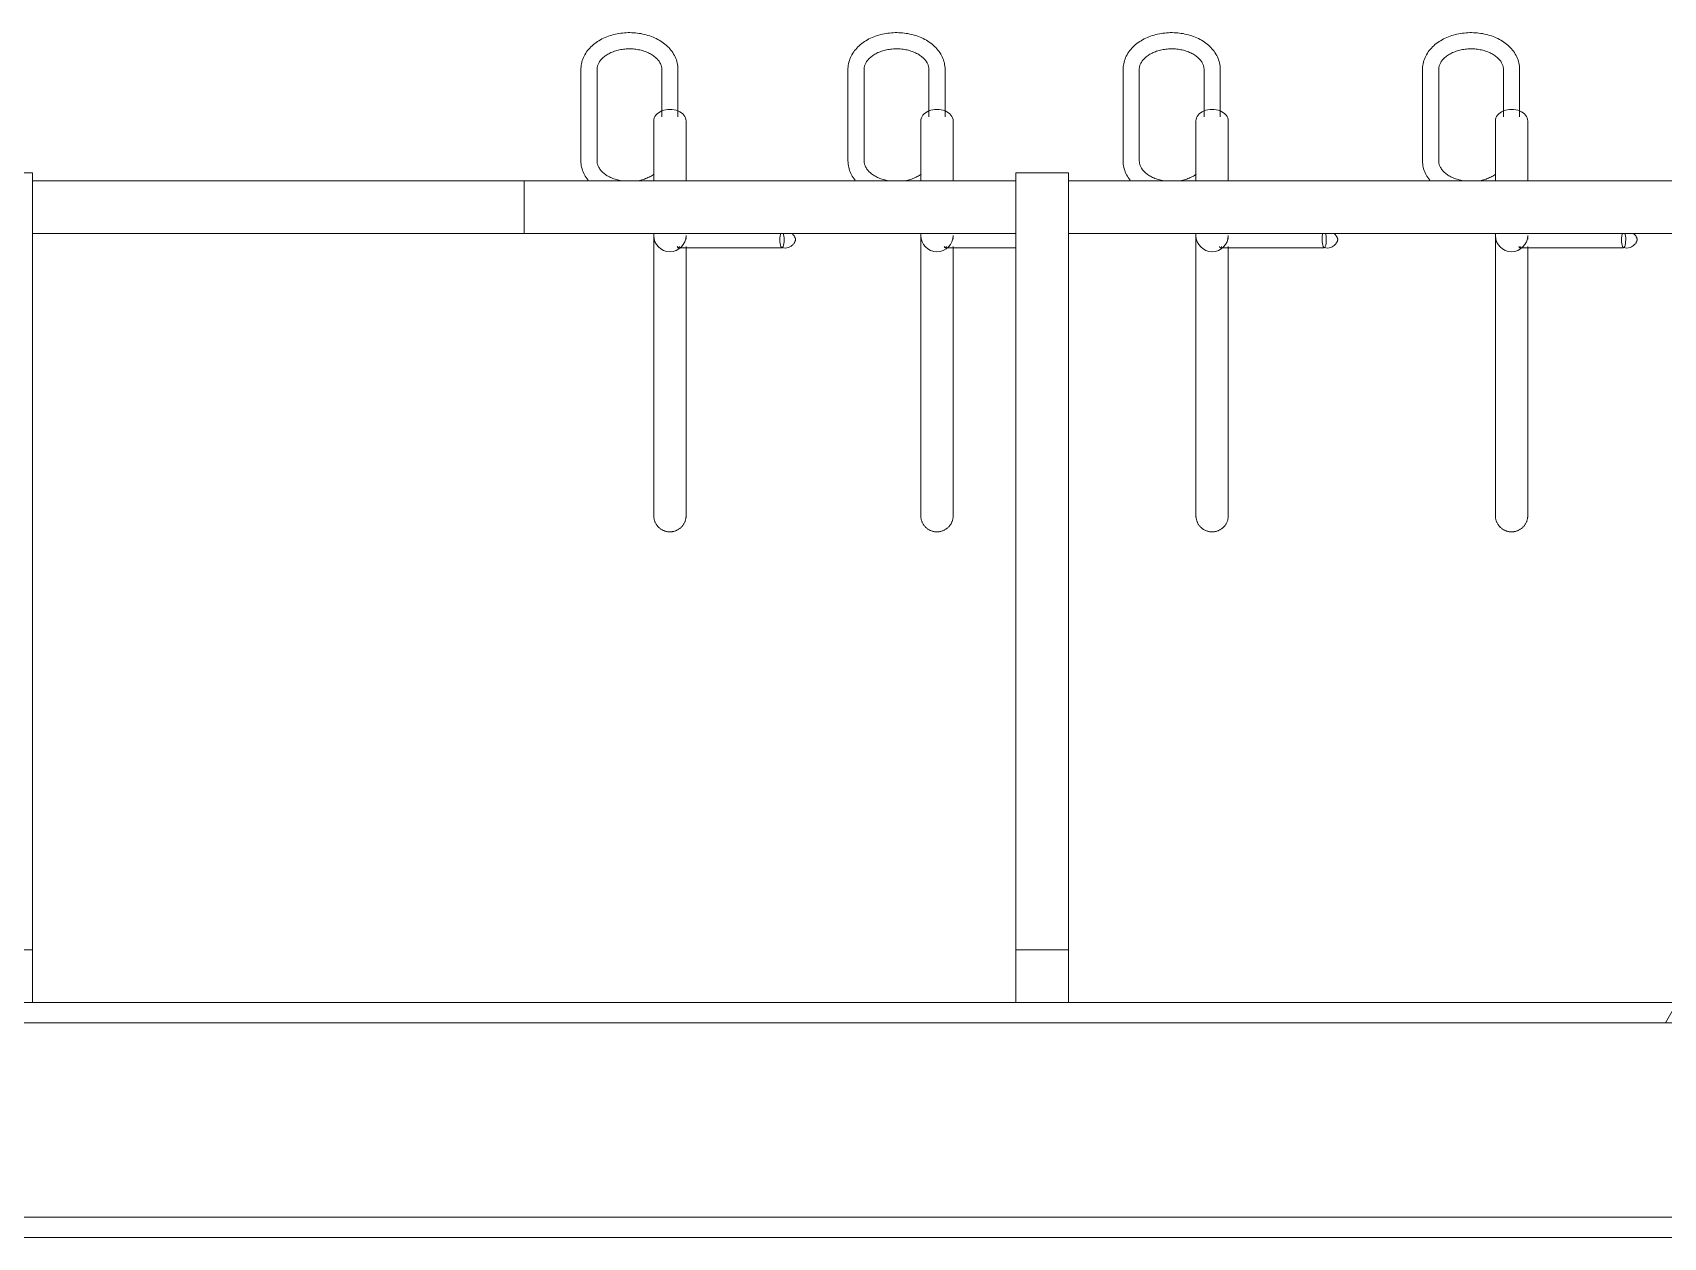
# Model space of a CAD drawing. Header units: inches. Extents: x 3268 to 7018, y 976 to 6708.
# Drawn here: x 4833.8 to 4884.2, y 3631.1 to 3668.4 of the extents above; entities that cross this region are included whole.
import ezdxf

# ---------------------------------------------------------------- set-up
doc = ezdxf.new("R2010")
doc.units = ezdxf.units.IN
doc.header["$MEASUREMENT"] = 0
for name, color, linetype, lineweight in [('A-GENM', 13, 'Continuous', 9), ('A-WALL', 113, 'Continuous', 9), ('A-WALL-PATT', 111, 'Continuous', 15), ('I-WALL', 2, 'Continuous', 9)]:
    doc.layers.add(name, color=color, linetype=linetype, lineweight=lineweight)
pattern_1 = [(0, (0, 0), (122.88, 30.72), [5.069, -87.091, 5.069, -87.091, -491.52]), (0, (0, 0), (122.88, 30.72), [-184.32, 5.069, -179.251, 5.069, -87.091, -215.04]), (0, (0, 0), (122.88, 30.72), [-460.8, 5.069, -56.371, 5.069, -148.531]), (120, (46.08, 15.36), (-88.0443, 91.0572), [5.069, -87.091, 5.069, -87.091, -491.52]), (120, (46.08, 15.36), (-88.0443, 91.0572), [-184.32, 5.069, -179.251, 5.069, -87.091, -215.04]), (120, (46.08, 15.36), (-88.0443, 91.0572), [-460.8, 5.069, -56.371, 5.069, -148.531]), (240, (61.44, 76.8), (-34.8357, -121.7772), [5.069, -87.091, 5.069, -87.091, -491.52]), (240, (61.44, 76.8), (-34.8357, -121.7772), [-184.32, 5.069, -179.251, 5.069, -87.091, -215.04]), (240, (61.44, 76.8), (-34.8357, -121.7772), [-460.8, 5.069, -56.371, 5.069, -148.531])]

# ---------------------------------------------------------------- blocks, each defined once
blk = doc.blocks.new('Bike File Wall - as Specified-V152-Overall Retail Plan Opt 2')
at = {"layer": 'A-GENM'}
for p, q in [((4833.813, 3664.024), (4832.188, 3664.024)), ((4833.813, 3664.024), (4833.813, 3640.024)), ((4833.813, 3663.774), (4849, 3663.774)), ((4849, 3663.774), (4849, 3662.149)), ((4833.813, 3662.149), (4849, 3662.149)), ((4833.813, 3640.024), (4832.188, 3640.024)), ((4833.813, 3640.024), (4833.813, 3638.399)), ((4832.188, 3638.399), (4833.813, 3638.399))]:
    blk.add_line(p, q, dxfattribs=at)
blk = doc.blocks.new('Bike File Wall - as Specified-6498784-Overall Retail Plan Opt 2')
at = {"layer": 'A-GENM'}
for p, q in [((4658.75, 3667.218), (4658.75, 3664.389)), ((4659.25, 3664.389), (4659.25, 3667.218)), ((4661.25, 3667.218), (4661.25, 3665.756)), ((4661.75, 3665.756), (4661.75, 3667.218)), ((4667, 3667.218), (4667, 3664.389)), ((4667.5, 3664.389), (4667.5, 3667.218)), ((4669.5, 3667.218), (4669.5, 3665.756)), ((4670, 3665.756), (4670, 3667.218)), ((4675.5, 3667.218), (4675.5, 3664.389)), ((4676, 3664.389), (4676, 3667.218)), ((4678, 3667.218), (4678, 3665.756)), ((4678.5, 3665.756), (4678.5, 3667.218)), ((4684.75, 3667.218), (4684.75, 3664.389)), ((4685.25, 3664.389), (4685.25, 3667.218)), ((4687.25, 3667.218), (4687.25, 3665.756)), ((4687.75, 3665.756), (4687.75, 3667.218)), ((4661, 3665.627), (4661, 3663.774)), ((4662, 3663.774), (4662, 3665.627)), ((4669.25, 3665.627), (4669.25, 3663.774)), ((4670.25, 3663.774), (4670.25, 3665.627)), ((4677.75, 3665.627), (4677.75, 3663.774)), ((4678.75, 3663.774), (4678.75, 3665.627)), ((4687, 3665.627), (4687, 3663.774)), ((4688, 3663.774), (4688, 3665.627)), ((4672.188, 3640.024), (4672.188, 3664.024)), ((4673.813, 3664.024), (4672.188, 3664.024)), ((4673.813, 3664.024), (4673.813, 3640.024)), ((4657, 3662.149), (4657, 3663.774)), ((4657, 3663.774), (4672.188, 3663.774)), ((4673.813, 3663.774), (4704.188, 3663.774)), ((4657, 3662.149), (4672.188, 3662.149)), ((4661, 3662.149), (4661, 3654.313)), ((4661.002, 3662.126), (4661.004, 3662.146)), ((4669.25, 3662.149), (4669.25, 3654.313)), ((4669.252, 3662.126), (4669.254, 3662.146)), ((4673.813, 3662.149), (4704.188, 3662.149)), ((4677.75, 3662.149), (4677.75, 3654.313)), ((4677.752, 3662.126), (4677.754, 3662.146)), ((4687, 3662.149), (4687, 3654.313)), ((4687.002, 3662.126), (4687.004, 3662.146)), ((4661.759, 3661.711), (4664.963, 3661.711)), ((4662, 3654.313), (4662, 3661.745)), ((4670.009, 3661.711), (4672.188, 3661.711)), ((4670.25, 3654.313), (4670.25, 3661.745)), ((4678.509, 3661.711), (4681.713, 3661.711)), ((4678.75, 3654.313), (4678.75, 3661.745)), ((4687.759, 3661.711), (4690.963, 3661.711)), ((4688, 3654.313), (4688, 3661.745)), ((4661, 3661.207), (4661, 3654.313)), ((4662, 3654.313), (4662, 3661.207)), ((4669.25, 3661.207), (4669.25, 3654.313)), ((4670.25, 3654.313), (4670.25, 3661.207)), ((4677.75, 3661.207), (4677.75, 3654.313)), ((4678.75, 3654.313), (4678.75, 3661.207)), ((4687, 3661.207), (4687, 3654.313)), ((4688, 3654.313), (4688, 3661.207)), ((4672.188, 3638.399), (4672.188, 3640.024)), ((4673.813, 3640.024), (4672.188, 3640.024)), ((4673.813, 3640.024), (4673.813, 3638.399)), ((4672.188, 3638.399), (4673.813, 3638.399))]:
    blk.add_line(p, q, dxfattribs=at)
at = {"layer": 'A-GENM', "flags": 128}
for points in [[(4661.75, 3667.218), (4661.749, 3667.267), (4661.745, 3667.317), (4661.738, 3667.366), (4661.728, 3667.414), (4661.716, 3667.462), (4661.701, 3667.51), (4661.683, 3667.556), (4661.663, 3667.602), (4661.641, 3667.647), (4661.616, 3667.69), (4661.589, 3667.733), (4661.56, 3667.774), (4661.529, 3667.814), (4661.496, 3667.853), (4661.462, 3667.891), (4661.425, 3667.927), (4661.387, 3667.962), (4661.347, 3667.995), (4661.306, 3668.027), (4661.263, 3668.058), (4661.219, 3668.087), (4661.173, 3668.115), (4661.126, 3668.141), (4661.078, 3668.166), (4661.029, 3668.189), (4660.979, 3668.211), (4660.928, 3668.231), (4660.876, 3668.25), (4660.823, 3668.267), (4660.77, 3668.283), (4660.715, 3668.297), (4660.66, 3668.309), (4660.605, 3668.32), (4660.549, 3668.329), (4660.493, 3668.337), (4660.437, 3668.343), (4660.38, 3668.348), (4660.323, 3668.35), (4660.266, 3668.352), (4660.209, 3668.351), (4660.152, 3668.349), (4660.095, 3668.346), (4660.038, 3668.34), (4659.982, 3668.334), (4659.926, 3668.325), (4659.87, 3668.315), (4659.815, 3668.304), (4659.76, 3668.29), (4659.706, 3668.276), (4659.653, 3668.259), (4659.601, 3668.242), (4659.549, 3668.222), (4659.499, 3668.201), (4659.449, 3668.179), (4659.4, 3668.155), (4659.353, 3668.129), (4659.307, 3668.102), (4659.262, 3668.074), (4659.218, 3668.044), (4659.176, 3668.013), (4659.135, 3667.98), (4659.096, 3667.946), (4659.059, 3667.91), (4659.023, 3667.874), (4658.989, 3667.835), (4658.957, 3667.796), (4658.927, 3667.755), (4658.899, 3667.713), (4658.873, 3667.67), (4658.849, 3667.626), (4658.828, 3667.581), (4658.809, 3667.535), (4658.793, 3667.488), (4658.779, 3667.44), (4658.768, 3667.392), (4658.759, 3667.343), (4658.754, 3667.294), (4658.751, 3667.245), (4658.75, 3667.218)], [(4670, 3667.218), (4669.999, 3667.267), (4669.995, 3667.317), (4669.988, 3667.366), (4669.978, 3667.414), (4669.966, 3667.462), (4669.951, 3667.51), (4669.933, 3667.556), (4669.913, 3667.602), (4669.891, 3667.647), (4669.866, 3667.69), (4669.839, 3667.733), (4669.81, 3667.774), (4669.779, 3667.814), (4669.746, 3667.853), (4669.712, 3667.891), (4669.675, 3667.927), (4669.637, 3667.962), (4669.597, 3667.995), (4669.556, 3668.027), (4669.513, 3668.058), (4669.469, 3668.087), (4669.423, 3668.115), (4669.376, 3668.141), (4669.328, 3668.166), (4669.279, 3668.189), (4669.229, 3668.211), (4669.178, 3668.231), (4669.126, 3668.25), (4669.073, 3668.267), (4669.02, 3668.283), (4668.965, 3668.297), (4668.91, 3668.309), (4668.855, 3668.32), (4668.799, 3668.329), (4668.743, 3668.337), (4668.687, 3668.343), (4668.63, 3668.348), (4668.573, 3668.35), (4668.516, 3668.352), (4668.459, 3668.351), (4668.402, 3668.349), (4668.345, 3668.346), (4668.288, 3668.34), (4668.232, 3668.334), (4668.176, 3668.325), (4668.12, 3668.315), (4668.065, 3668.304), (4668.01, 3668.29), (4667.956, 3668.276), (4667.903, 3668.259), (4667.851, 3668.242), (4667.799, 3668.222), (4667.749, 3668.201), (4667.699, 3668.179), (4667.65, 3668.155), (4667.603, 3668.129), (4667.557, 3668.102), (4667.512, 3668.074), (4667.468, 3668.044), (4667.426, 3668.013), (4667.385, 3667.98), (4667.346, 3667.946), (4667.309, 3667.91), (4667.273, 3667.874), (4667.239, 3667.835), (4667.207, 3667.796), (4667.177, 3667.755), (4667.149, 3667.713), (4667.123, 3667.67), (4667.099, 3667.626), (4667.078, 3667.581), (4667.059, 3667.535), (4667.043, 3667.488), (4667.029, 3667.44), (4667.018, 3667.392), (4667.009, 3667.343), (4667.004, 3667.294), (4667.001, 3667.245), (4667, 3667.218)], [(4678.5, 3667.218), (4678.499, 3667.267), (4678.495, 3667.317), (4678.488, 3667.366), (4678.478, 3667.414), (4678.466, 3667.462), (4678.451, 3667.51), (4678.433, 3667.556), (4678.413, 3667.602), (4678.391, 3667.647), (4678.366, 3667.69), (4678.339, 3667.733), (4678.31, 3667.774), (4678.279, 3667.814), (4678.246, 3667.853), (4678.212, 3667.891), (4678.175, 3667.927), (4678.137, 3667.962), (4678.097, 3667.995), (4678.056, 3668.027), (4678.013, 3668.058), (4677.969, 3668.087), (4677.923, 3668.115), (4677.876, 3668.141), (4677.828, 3668.166), (4677.779, 3668.189), (4677.729, 3668.211), (4677.678, 3668.231), (4677.626, 3668.25), (4677.573, 3668.267), (4677.52, 3668.283), (4677.465, 3668.297), (4677.41, 3668.309), (4677.355, 3668.32), (4677.299, 3668.329), (4677.243, 3668.337), (4677.187, 3668.343), (4677.13, 3668.348), (4677.073, 3668.35), (4677.016, 3668.352), (4676.959, 3668.351), (4676.902, 3668.349), (4676.845, 3668.346), (4676.788, 3668.34), (4676.732, 3668.334), (4676.676, 3668.325), (4676.62, 3668.315), (4676.565, 3668.304), (4676.51, 3668.29), (4676.456, 3668.276), (4676.403, 3668.259), (4676.351, 3668.242), (4676.299, 3668.222), (4676.249, 3668.201), (4676.199, 3668.179), (4676.15, 3668.155), (4676.103, 3668.129), (4676.057, 3668.102), (4676.012, 3668.074), (4675.968, 3668.044), (4675.926, 3668.013), (4675.885, 3667.98), (4675.846, 3667.946), (4675.809, 3667.91), (4675.773, 3667.874), (4675.739, 3667.835), (4675.707, 3667.796), (4675.677, 3667.755), (4675.649, 3667.713), (4675.623, 3667.67), (4675.599, 3667.626), (4675.578, 3667.581), (4675.559, 3667.535), (4675.543, 3667.488), (4675.529, 3667.44), (4675.518, 3667.392), (4675.509, 3667.343), (4675.504, 3667.294), (4675.501, 3667.245), (4675.5, 3667.218)], [(4687.75, 3667.218), (4687.749, 3667.267), (4687.745, 3667.317), (4687.738, 3667.366), (4687.728, 3667.414), (4687.716, 3667.462), (4687.701, 3667.51), (4687.683, 3667.556), (4687.663, 3667.602), (4687.641, 3667.647), (4687.616, 3667.69), (4687.589, 3667.733), (4687.56, 3667.774), (4687.529, 3667.814), (4687.496, 3667.853), (4687.462, 3667.891), (4687.425, 3667.927), (4687.387, 3667.962), (4687.347, 3667.995), (4687.306, 3668.027), (4687.263, 3668.058), (4687.219, 3668.087), (4687.173, 3668.115), (4687.126, 3668.141), (4687.078, 3668.166), (4687.029, 3668.189), (4686.979, 3668.211), (4686.928, 3668.231), (4686.876, 3668.25), (4686.823, 3668.267), (4686.77, 3668.283), (4686.715, 3668.297), (4686.66, 3668.309), (4686.605, 3668.32), (4686.549, 3668.329), (4686.493, 3668.337), (4686.437, 3668.343), (4686.38, 3668.348), (4686.323, 3668.35), (4686.266, 3668.352), (4686.209, 3668.351), (4686.152, 3668.349), (4686.095, 3668.346), (4686.038, 3668.34), (4685.982, 3668.334), (4685.926, 3668.325), (4685.87, 3668.315), (4685.815, 3668.304), (4685.76, 3668.29), (4685.706, 3668.276), (4685.653, 3668.259), (4685.601, 3668.242), (4685.549, 3668.222), (4685.499, 3668.201), (4685.449, 3668.179), (4685.4, 3668.155), (4685.353, 3668.129), (4685.307, 3668.102), (4685.262, 3668.074), (4685.218, 3668.044), (4685.176, 3668.013), (4685.135, 3667.98), (4685.096, 3667.946), (4685.059, 3667.91), (4685.023, 3667.874), (4684.989, 3667.835), (4684.957, 3667.796), (4684.927, 3667.755), (4684.899, 3667.713), (4684.873, 3667.67), (4684.849, 3667.626), (4684.828, 3667.581), (4684.809, 3667.535), (4684.793, 3667.488), (4684.779, 3667.44), (4684.768, 3667.392), (4684.759, 3667.343), (4684.754, 3667.294), (4684.751, 3667.245), (4684.75, 3667.218)], [(4659.25, 3667.218), (4659.251, 3667.239), (4659.253, 3667.26), (4659.256, 3667.282), (4659.26, 3667.303), (4659.266, 3667.325), (4659.272, 3667.346), (4659.281, 3667.368), (4659.29, 3667.39), (4659.301, 3667.412), (4659.314, 3667.434), (4659.328, 3667.456), (4659.343, 3667.478), (4659.36, 3667.5), (4659.378, 3667.521), (4659.398, 3667.543), (4659.42, 3667.564), (4659.443, 3667.585), (4659.467, 3667.606), (4659.494, 3667.626), (4659.521, 3667.646), (4659.55, 3667.665), (4659.58, 3667.683), (4659.612, 3667.701), (4659.644, 3667.718), (4659.678, 3667.734), (4659.713, 3667.749), (4659.75, 3667.763), (4659.787, 3667.777), (4659.825, 3667.789), (4659.864, 3667.801), (4659.903, 3667.811), (4659.944, 3667.82), (4659.985, 3667.828), (4660.026, 3667.835), (4660.068, 3667.841), (4660.11, 3667.845), (4660.153, 3667.849), (4660.196, 3667.851), (4660.239, 3667.852), (4660.282, 3667.851), (4660.325, 3667.85), (4660.367, 3667.847), (4660.41, 3667.843), (4660.452, 3667.838), (4660.494, 3667.832), (4660.535, 3667.824), (4660.576, 3667.816), (4660.616, 3667.806), (4660.655, 3667.795), (4660.694, 3667.784), (4660.731, 3667.771), (4660.768, 3667.757), (4660.804, 3667.742), (4660.838, 3667.727), (4660.872, 3667.71), (4660.904, 3667.693), (4660.935, 3667.675), (4660.964, 3667.656), (4660.993, 3667.637), (4661.019, 3667.617), (4661.045, 3667.597), (4661.069, 3667.576), (4661.091, 3667.555), (4661.112, 3667.533), (4661.131, 3667.511), (4661.149, 3667.49), (4661.165, 3667.468), (4661.18, 3667.446), (4661.193, 3667.424), (4661.205, 3667.402), (4661.215, 3667.38), (4661.224, 3667.358), (4661.232, 3667.336), (4661.238, 3667.315), (4661.243, 3667.293), (4661.246, 3667.272), (4661.249, 3667.25), (4661.25, 3667.229), (4661.25, 3667.218)], [(4667.5, 3667.218), (4667.501, 3667.239), (4667.503, 3667.26), (4667.506, 3667.282), (4667.51, 3667.303), (4667.516, 3667.325), (4667.522, 3667.346), (4667.531, 3667.368), (4667.54, 3667.39), (4667.551, 3667.412), (4667.564, 3667.434), (4667.578, 3667.456), (4667.593, 3667.478), (4667.61, 3667.5), (4667.628, 3667.521), (4667.648, 3667.543), (4667.67, 3667.564), (4667.693, 3667.585), (4667.717, 3667.606), (4667.744, 3667.626), (4667.771, 3667.646), (4667.8, 3667.665), (4667.83, 3667.683), (4667.862, 3667.701), (4667.894, 3667.718), (4667.928, 3667.734), (4667.963, 3667.749), (4668, 3667.763), (4668.037, 3667.777), (4668.075, 3667.789), (4668.114, 3667.801), (4668.153, 3667.811), (4668.194, 3667.82), (4668.235, 3667.828), (4668.276, 3667.835), (4668.318, 3667.841), (4668.36, 3667.845), (4668.403, 3667.849), (4668.446, 3667.851), (4668.489, 3667.852), (4668.532, 3667.851), (4668.575, 3667.85), (4668.617, 3667.847), (4668.66, 3667.843), (4668.702, 3667.838), (4668.744, 3667.832), (4668.785, 3667.824), (4668.826, 3667.816), (4668.866, 3667.806), (4668.905, 3667.795), (4668.944, 3667.784), (4668.981, 3667.771), (4669.018, 3667.757), (4669.054, 3667.742), (4669.088, 3667.727), (4669.122, 3667.71), (4669.154, 3667.693), (4669.185, 3667.675), (4669.214, 3667.656), (4669.243, 3667.637), (4669.269, 3667.617), (4669.295, 3667.597), (4669.319, 3667.576), (4669.341, 3667.555), (4669.362, 3667.533), (4669.381, 3667.511), (4669.399, 3667.49), (4669.415, 3667.468), (4669.43, 3667.446), (4669.443, 3667.424), (4669.455, 3667.402), (4669.465, 3667.38), (4669.474, 3667.358), (4669.482, 3667.336), (4669.488, 3667.315), (4669.493, 3667.293), (4669.496, 3667.272), (4669.499, 3667.25), (4669.5, 3667.229), (4669.5, 3667.218)], [(4676, 3667.218), (4676.001, 3667.239), (4676.003, 3667.26), (4676.006, 3667.282), (4676.01, 3667.303), (4676.016, 3667.325), (4676.022, 3667.346), (4676.031, 3667.368), (4676.04, 3667.39), (4676.051, 3667.412), (4676.064, 3667.434), (4676.078, 3667.456), (4676.093, 3667.478), (4676.11, 3667.5), (4676.128, 3667.521), (4676.148, 3667.543), (4676.17, 3667.564), (4676.193, 3667.585), (4676.217, 3667.606), (4676.244, 3667.626), (4676.271, 3667.646), (4676.3, 3667.665), (4676.33, 3667.683), (4676.362, 3667.701), (4676.394, 3667.718), (4676.428, 3667.734), (4676.463, 3667.749), (4676.5, 3667.763), (4676.537, 3667.777), (4676.575, 3667.789), (4676.614, 3667.801), (4676.653, 3667.811), (4676.694, 3667.82), (4676.735, 3667.828), (4676.776, 3667.835), (4676.818, 3667.841), (4676.86, 3667.845), (4676.903, 3667.849), (4676.946, 3667.851), (4676.989, 3667.852), (4677.032, 3667.851), (4677.075, 3667.85), (4677.117, 3667.847), (4677.16, 3667.843), (4677.202, 3667.838), (4677.244, 3667.832), (4677.285, 3667.824), (4677.326, 3667.816), (4677.366, 3667.806), (4677.405, 3667.795), (4677.444, 3667.784), (4677.481, 3667.771), (4677.518, 3667.757), (4677.554, 3667.742), (4677.588, 3667.727), (4677.622, 3667.71), (4677.654, 3667.693), (4677.685, 3667.675), (4677.714, 3667.656), (4677.743, 3667.637), (4677.769, 3667.617), (4677.795, 3667.597), (4677.819, 3667.576), (4677.841, 3667.555), (4677.862, 3667.533), (4677.881, 3667.511), (4677.899, 3667.49), (4677.915, 3667.468), (4677.93, 3667.446), (4677.943, 3667.424), (4677.955, 3667.402), (4677.965, 3667.38), (4677.974, 3667.358), (4677.982, 3667.336), (4677.988, 3667.315), (4677.993, 3667.293), (4677.996, 3667.272), (4677.999, 3667.25), (4678, 3667.229), (4678, 3667.218)], [(4685.25, 3667.218), (4685.251, 3667.239), (4685.253, 3667.26), (4685.256, 3667.282), (4685.26, 3667.303), (4685.266, 3667.325), (4685.272, 3667.346), (4685.281, 3667.368), (4685.29, 3667.39), (4685.301, 3667.412), (4685.314, 3667.434), (4685.328, 3667.456), (4685.343, 3667.478), (4685.36, 3667.5), (4685.378, 3667.521), (4685.398, 3667.543), (4685.42, 3667.564), (4685.443, 3667.585), (4685.467, 3667.606), (4685.494, 3667.626), (4685.521, 3667.646), (4685.55, 3667.665), (4685.58, 3667.683), (4685.612, 3667.701), (4685.644, 3667.718), (4685.678, 3667.734), (4685.713, 3667.749), (4685.75, 3667.763), (4685.787, 3667.777), (4685.825, 3667.789), (4685.864, 3667.801), (4685.903, 3667.811), (4685.944, 3667.82), (4685.985, 3667.828), (4686.026, 3667.835), (4686.068, 3667.841), (4686.11, 3667.845), (4686.153, 3667.849), (4686.196, 3667.851), (4686.239, 3667.852), (4686.282, 3667.851), (4686.325, 3667.85), (4686.367, 3667.847), (4686.41, 3667.843), (4686.452, 3667.838), (4686.494, 3667.832), (4686.535, 3667.824), (4686.576, 3667.816), (4686.616, 3667.806), (4686.655, 3667.795), (4686.694, 3667.784), (4686.731, 3667.771), (4686.768, 3667.757), (4686.804, 3667.742), (4686.838, 3667.727), (4686.872, 3667.71), (4686.904, 3667.693), (4686.935, 3667.675), (4686.964, 3667.656), (4686.993, 3667.637), (4687.019, 3667.617), (4687.045, 3667.597), (4687.069, 3667.576), (4687.091, 3667.555), (4687.112, 3667.533), (4687.131, 3667.511), (4687.149, 3667.49), (4687.165, 3667.468), (4687.18, 3667.446), (4687.193, 3667.424), (4687.205, 3667.402), (4687.215, 3667.38), (4687.224, 3667.358), (4687.232, 3667.336), (4687.238, 3667.315), (4687.243, 3667.293), (4687.246, 3667.272), (4687.249, 3667.25), (4687.25, 3667.229), (4687.25, 3667.218)], [(4658.75, 3664.389), (4658.752, 3664.34), (4658.756, 3664.291), (4658.763, 3664.242), (4658.773, 3664.193), (4658.785, 3664.145), (4658.8, 3664.098), (4658.817, 3664.051), (4658.837, 3664.005), (4658.86, 3663.961), (4658.884, 3663.917), (4658.911, 3663.874), (4658.94, 3663.833), (4658.971, 3663.793)], [(4660.007, 3663.775), (4659.966, 3663.783), (4659.925, 3663.791), (4659.885, 3663.801), (4659.846, 3663.812), (4659.807, 3663.824), (4659.769, 3663.836), (4659.733, 3663.85), (4659.697, 3663.865), (4659.663, 3663.881), (4659.629, 3663.897), (4659.597, 3663.914), (4659.566, 3663.932), (4659.536, 3663.951), (4659.508, 3663.97), (4659.481, 3663.99), (4659.456, 3664.011), (4659.432, 3664.031), (4659.41, 3664.053), (4659.389, 3664.074), (4659.37, 3664.096), (4659.352, 3664.118), (4659.336, 3664.14), (4659.321, 3664.162), (4659.308, 3664.184), (4659.296, 3664.206), (4659.286, 3664.228), (4659.277, 3664.249), (4659.269, 3664.271), (4659.263, 3664.293), (4659.258, 3664.314), (4659.254, 3664.335), (4659.252, 3664.357), (4659.251, 3664.378), (4659.25, 3664.389)], [(4667, 3664.389), (4667.002, 3664.34), (4667.006, 3664.291), (4667.013, 3664.242), (4667.023, 3664.193), (4667.035, 3664.145), (4667.05, 3664.098), (4667.067, 3664.051), (4667.087, 3664.005), (4667.11, 3663.961), (4667.134, 3663.917), (4667.161, 3663.874), (4667.19, 3663.833), (4667.221, 3663.793)], [(4668.257, 3663.775), (4668.216, 3663.783), (4668.175, 3663.791), (4668.135, 3663.801), (4668.096, 3663.812), (4668.057, 3663.824), (4668.019, 3663.836), (4667.983, 3663.85), (4667.947, 3663.865), (4667.913, 3663.881), (4667.879, 3663.897), (4667.847, 3663.914), (4667.816, 3663.932), (4667.786, 3663.951), (4667.758, 3663.97), (4667.731, 3663.99), (4667.706, 3664.011), (4667.682, 3664.031), (4667.66, 3664.053), (4667.639, 3664.074), (4667.62, 3664.096), (4667.602, 3664.118), (4667.586, 3664.14), (4667.571, 3664.162), (4667.558, 3664.184), (4667.546, 3664.206), (4667.536, 3664.228), (4667.527, 3664.249), (4667.519, 3664.271), (4667.513, 3664.293), (4667.508, 3664.314), (4667.504, 3664.335), (4667.502, 3664.357), (4667.501, 3664.378), (4667.5, 3664.389)], [(4675.5, 3664.389), (4675.502, 3664.34), (4675.506, 3664.291), (4675.513, 3664.242), (4675.523, 3664.193), (4675.535, 3664.145), (4675.55, 3664.098), (4675.567, 3664.051), (4675.587, 3664.005), (4675.61, 3663.961), (4675.634, 3663.917), (4675.661, 3663.874), (4675.69, 3663.833), (4675.721, 3663.793)], [(4676.757, 3663.775), (4676.716, 3663.783), (4676.675, 3663.791), (4676.635, 3663.801), (4676.596, 3663.812), (4676.557, 3663.824), (4676.519, 3663.836), (4676.483, 3663.85), (4676.447, 3663.865), (4676.413, 3663.881), (4676.379, 3663.897), (4676.347, 3663.914), (4676.316, 3663.932), (4676.286, 3663.951), (4676.258, 3663.97), (4676.231, 3663.99), (4676.206, 3664.011), (4676.182, 3664.031), (4676.16, 3664.053), (4676.139, 3664.074), (4676.12, 3664.096), (4676.102, 3664.118), (4676.086, 3664.14), (4676.071, 3664.162), (4676.058, 3664.184), (4676.046, 3664.206), (4676.036, 3664.228), (4676.027, 3664.249), (4676.019, 3664.271), (4676.013, 3664.293), (4676.008, 3664.314), (4676.004, 3664.335), (4676.002, 3664.357), (4676.001, 3664.378), (4676, 3664.389)], [(4684.75, 3664.389), (4684.752, 3664.34), (4684.756, 3664.291), (4684.763, 3664.242), (4684.773, 3664.193), (4684.785, 3664.145), (4684.8, 3664.098), (4684.817, 3664.051), (4684.837, 3664.005), (4684.86, 3663.961), (4684.884, 3663.917), (4684.911, 3663.874), (4684.94, 3663.833), (4684.971, 3663.793)], [(4686.007, 3663.775), (4685.966, 3663.783), (4685.925, 3663.791), (4685.885, 3663.801), (4685.846, 3663.812), (4685.807, 3663.824), (4685.769, 3663.836), (4685.733, 3663.85), (4685.697, 3663.865), (4685.663, 3663.881), (4685.629, 3663.897), (4685.597, 3663.914), (4685.566, 3663.932), (4685.536, 3663.951), (4685.508, 3663.97), (4685.481, 3663.99), (4685.456, 3664.011), (4685.432, 3664.031), (4685.41, 3664.053), (4685.389, 3664.074), (4685.37, 3664.096), (4685.352, 3664.118), (4685.336, 3664.14), (4685.321, 3664.162), (4685.308, 3664.184), (4685.296, 3664.206), (4685.286, 3664.228), (4685.277, 3664.249), (4685.269, 3664.271), (4685.263, 3664.293), (4685.258, 3664.314), (4685.254, 3664.335), (4685.252, 3664.357), (4685.251, 3664.378), (4685.25, 3664.389)], [(4661.007, 3663.981), (4660.98, 3663.961), (4660.951, 3663.942), (4660.921, 3663.924), (4660.889, 3663.906), (4660.856, 3663.889), (4660.822, 3663.873), (4660.787, 3663.858), (4660.751, 3663.844), (4660.714, 3663.83), (4660.676, 3663.818), (4660.637, 3663.807), (4660.597, 3663.796), (4660.557, 3663.787), (4660.516, 3663.779), (4660.474, 3663.772)], [(4669.257, 3663.981), (4669.23, 3663.961), (4669.201, 3663.942), (4669.171, 3663.924), (4669.139, 3663.906), (4669.106, 3663.889), (4669.072, 3663.873), (4669.037, 3663.858), (4669.001, 3663.844), (4668.964, 3663.83), (4668.926, 3663.818), (4668.887, 3663.807), (4668.847, 3663.796), (4668.807, 3663.787), (4668.766, 3663.779), (4668.724, 3663.772)], [(4677.757, 3663.981), (4677.73, 3663.961), (4677.701, 3663.942), (4677.671, 3663.924), (4677.639, 3663.906), (4677.606, 3663.889), (4677.572, 3663.873), (4677.537, 3663.858), (4677.501, 3663.844), (4677.464, 3663.83), (4677.426, 3663.818), (4677.387, 3663.807), (4677.347, 3663.796), (4677.307, 3663.787), (4677.266, 3663.779), (4677.224, 3663.772)], [(4687.007, 3663.981), (4686.98, 3663.961), (4686.951, 3663.942), (4686.921, 3663.924), (4686.889, 3663.906), (4686.856, 3663.889), (4686.822, 3663.873), (4686.787, 3663.858), (4686.751, 3663.844), (4686.714, 3663.83), (4686.676, 3663.818), (4686.637, 3663.807), (4686.597, 3663.796), (4686.557, 3663.787), (4686.516, 3663.779), (4686.474, 3663.772)], [(4661, 3661.207), (4661, 3661.291), (4661, 3661.37), (4661, 3661.446), (4661, 3661.518), (4661, 3661.587), (4661, 3661.651), (4661, 3661.711), (4661, 3661.767), (4661, 3661.819), (4661, 3661.866), (4661, 3661.909), (4661, 3661.947), (4661, 3661.981), (4661, 3662.01), (4661, 3662.035)], [(4662, 3662.026), (4662, 3662), (4662, 3661.969)], [(4665.27, 3662.145), (4665.293, 3662.125), (4665.311, 3662.106), (4665.325, 3662.088), (4665.336, 3662.073), (4665.345, 3662.059), (4665.352, 3662.046), (4665.358, 3662.035), (4665.362, 3662.025), (4665.366, 3662.017), (4665.369, 3662.009), (4665.371, 3662.002), (4665.373, 3661.997), (4665.375, 3661.991), (4665.376, 3661.987), (4665.377, 3661.983), (4665.378, 3661.979), (4665.379, 3661.976), (4665.379, 3661.973), (4665.38, 3661.971), (4665.38, 3661.969), (4665.38, 3661.968), (4665.381, 3661.966), (4665.381, 3661.965), (4665.381, 3661.964), (4665.381, 3661.963), (4665.381, 3661.963), (4665.381, 3661.962), (4665.381, 3661.962)], [(4669.25, 3661.207), (4669.25, 3661.291), (4669.25, 3661.37), (4669.25, 3661.446), (4669.25, 3661.518), (4669.25, 3661.587), (4669.25, 3661.651), (4669.25, 3661.711), (4669.25, 3661.767), (4669.25, 3661.819), (4669.25, 3661.866), (4669.25, 3661.909), (4669.25, 3661.947), (4669.25, 3661.981), (4669.25, 3662.01), (4669.25, 3662.035)], [(4670.25, 3662.026), (4670.25, 3662), (4670.25, 3661.969)], [(4677.75, 3661.207), (4677.75, 3661.291), (4677.75, 3661.37), (4677.75, 3661.446), (4677.75, 3661.518), (4677.75, 3661.587), (4677.75, 3661.651), (4677.75, 3661.711), (4677.75, 3661.767), (4677.75, 3661.819), (4677.75, 3661.866), (4677.75, 3661.909), (4677.75, 3661.947), (4677.75, 3661.981), (4677.75, 3662.01), (4677.75, 3662.035)], [(4678.75, 3662.026), (4678.75, 3662), (4678.75, 3661.969)], [(4682.02, 3662.145), (4682.043, 3662.125), (4682.061, 3662.106), (4682.075, 3662.088), (4682.086, 3662.073), (4682.095, 3662.059), (4682.102, 3662.046), (4682.108, 3662.035), (4682.112, 3662.025), (4682.116, 3662.017), (4682.119, 3662.009), (4682.121, 3662.002), (4682.123, 3661.997), (4682.125, 3661.991), (4682.126, 3661.987), (4682.127, 3661.983), (4682.128, 3661.979), (4682.129, 3661.976), (4682.129, 3661.973), (4682.13, 3661.971), (4682.13, 3661.969), (4682.13, 3661.968), (4682.131, 3661.966), (4682.131, 3661.965), (4682.131, 3661.964), (4682.131, 3661.963), (4682.131, 3661.963), (4682.131, 3661.962), (4682.131, 3661.962)], [(4687, 3661.207), (4687, 3661.291), (4687, 3661.37), (4687, 3661.446), (4687, 3661.518), (4687, 3661.587), (4687, 3661.651), (4687, 3661.711), (4687, 3661.767), (4687, 3661.819), (4687, 3661.866), (4687, 3661.909), (4687, 3661.947), (4687, 3661.981), (4687, 3662.01), (4687, 3662.035)], [(4688, 3662.026), (4688, 3662), (4688, 3661.969)], [(4691.27, 3662.145), (4691.293, 3662.125), (4691.311, 3662.106), (4691.325, 3662.088), (4691.336, 3662.073), (4691.345, 3662.059), (4691.352, 3662.046), (4691.358, 3662.035), (4691.362, 3662.025), (4691.366, 3662.017), (4691.369, 3662.009), (4691.371, 3662.002), (4691.373, 3661.997), (4691.375, 3661.991), (4691.376, 3661.987), (4691.377, 3661.983), (4691.378, 3661.979), (4691.379, 3661.976), (4691.379, 3661.973), (4691.38, 3661.971), (4691.38, 3661.969), (4691.38, 3661.968), (4691.381, 3661.966), (4691.381, 3661.965), (4691.381, 3661.964), (4691.381, 3661.963), (4691.381, 3661.963), (4691.381, 3661.962), (4691.381, 3661.962)], [(4662, 3661.747), (4662, 3661.69), (4662, 3661.628), (4662, 3661.562), (4662, 3661.492), (4662, 3661.419), (4662, 3661.341), (4662, 3661.261), (4662, 3661.207)], [(4664.958, 3661.712), (4665.009, 3661.702), (4665.062, 3661.699), (4665.115, 3661.705), (4665.163, 3661.718), (4665.206, 3661.735), (4665.241, 3661.756), (4665.27, 3661.777), (4665.293, 3661.797), (4665.311, 3661.816), (4665.325, 3661.834), (4665.336, 3661.849), (4665.345, 3661.863), (4665.352, 3661.876), (4665.358, 3661.887), (4665.362, 3661.897), (4665.366, 3661.905), (4665.369, 3661.913), (4665.371, 3661.92), (4665.373, 3661.926), (4665.375, 3661.931), (4665.376, 3661.935), (4665.377, 3661.939), (4665.378, 3661.943), (4665.379, 3661.946), (4665.379, 3661.949), (4665.38, 3661.951), (4665.38, 3661.953), (4665.38, 3661.955), (4665.381, 3661.956), (4665.381, 3661.957), (4665.381, 3661.958), (4665.381, 3661.959), (4665.381, 3661.96), (4665.381, 3661.96), (4665.381, 3661.96)], [(4670.25, 3661.747), (4670.25, 3661.69), (4670.25, 3661.628), (4670.25, 3661.562), (4670.25, 3661.492), (4670.25, 3661.419), (4670.25, 3661.341), (4670.25, 3661.261), (4670.25, 3661.207)], [(4678.75, 3661.747), (4678.75, 3661.69), (4678.75, 3661.628), (4678.75, 3661.562), (4678.75, 3661.492), (4678.75, 3661.419), (4678.75, 3661.341), (4678.75, 3661.261), (4678.75, 3661.207)], [(4681.708, 3661.712), (4681.759, 3661.702), (4681.812, 3661.699), (4681.865, 3661.705), (4681.913, 3661.718), (4681.956, 3661.735), (4681.991, 3661.756), (4682.02, 3661.777), (4682.043, 3661.797), (4682.061, 3661.816), (4682.075, 3661.834), (4682.086, 3661.849), (4682.095, 3661.863), (4682.102, 3661.876), (4682.108, 3661.887), (4682.112, 3661.897), (4682.116, 3661.905), (4682.119, 3661.913), (4682.121, 3661.92), (4682.123, 3661.926), (4682.125, 3661.931), (4682.126, 3661.935), (4682.127, 3661.939), (4682.128, 3661.943), (4682.129, 3661.946), (4682.129, 3661.949), (4682.13, 3661.951), (4682.13, 3661.953), (4682.13, 3661.955), (4682.131, 3661.956), (4682.131, 3661.957), (4682.131, 3661.958), (4682.131, 3661.959), (4682.131, 3661.96), (4682.131, 3661.96), (4682.131, 3661.96)], [(4688, 3661.747), (4688, 3661.69), (4688, 3661.628), (4688, 3661.562), (4688, 3661.492), (4688, 3661.419), (4688, 3661.341), (4688, 3661.261), (4688, 3661.207)], [(4690.958, 3661.712), (4691.009, 3661.702), (4691.062, 3661.699), (4691.115, 3661.705), (4691.163, 3661.718), (4691.206, 3661.735), (4691.241, 3661.756), (4691.27, 3661.777), (4691.293, 3661.797), (4691.311, 3661.816), (4691.325, 3661.834), (4691.336, 3661.849), (4691.345, 3661.863), (4691.352, 3661.876), (4691.358, 3661.887), (4691.362, 3661.897), (4691.366, 3661.905), (4691.369, 3661.913), (4691.371, 3661.92), (4691.373, 3661.926), (4691.375, 3661.931), (4691.376, 3661.935), (4691.377, 3661.939), (4691.378, 3661.943), (4691.379, 3661.946), (4691.379, 3661.949), (4691.38, 3661.951), (4691.38, 3661.953), (4691.38, 3661.955), (4691.381, 3661.956), (4691.381, 3661.957), (4691.381, 3661.958), (4691.381, 3661.959), (4691.381, 3661.96), (4691.381, 3661.96), (4691.381, 3661.96)], [(4661, 3654.313), (4661, 3654.23), (4661, 3654.15), (4661, 3654.074), (4661, 3654.002), (4661, 3653.934), (4661, 3653.87), (4661, 3653.809), (4661, 3653.754), (4661, 3653.702), (4661, 3653.654), (4661, 3653.612), (4661, 3653.573), (4661, 3653.539), (4661, 3653.51), (4661, 3653.486), (4661, 3653.466), (4661, 3653.451), (4661, 3653.441), (4661, 3653.435), (4661, 3653.434)], [(4661, 3653.434), (4661, 3653.437), (4661, 3653.444), (4661, 3653.456), (4661, 3653.473), (4661, 3653.494), (4661, 3653.52), (4661, 3653.551), (4661, 3653.587), (4661, 3653.627), (4661, 3653.671), (4661, 3653.72), (4661, 3653.773), (4661, 3653.831), (4661, 3653.893), (4661, 3653.958), (4661, 3654.028), (4661, 3654.102), (4661, 3654.179), (4661, 3654.26), (4661, 3654.313)], [(4662, 3654.313), (4662, 3654.23), (4662, 3654.15), (4662, 3654.074), (4662, 3654.002), (4662, 3653.934), (4662, 3653.87), (4662, 3653.809), (4662, 3653.754), (4662, 3653.702), (4662, 3653.654), (4662, 3653.612), (4662, 3653.573), (4662, 3653.539), (4662, 3653.51), (4662, 3653.486), (4662, 3653.466), (4662, 3653.451), (4662, 3653.441), (4662, 3653.435), (4662, 3653.434)], [(4662, 3653.434), (4662, 3653.437), (4662, 3653.444), (4662, 3653.456), (4662, 3653.473), (4662, 3653.494), (4662, 3653.52), (4662, 3653.551), (4662, 3653.587), (4662, 3653.627), (4662, 3653.671), (4662, 3653.72), (4662, 3653.773), (4662, 3653.831), (4662, 3653.893), (4662, 3653.958), (4662, 3654.028), (4662, 3654.102), (4662, 3654.179), (4662, 3654.26), (4662, 3654.313)], [(4669.25, 3654.313), (4669.25, 3654.23), (4669.25, 3654.15), (4669.25, 3654.074), (4669.25, 3654.002), (4669.25, 3653.934), (4669.25, 3653.87), (4669.25, 3653.809), (4669.25, 3653.754), (4669.25, 3653.702), (4669.25, 3653.654), (4669.25, 3653.612), (4669.25, 3653.573), (4669.25, 3653.539), (4669.25, 3653.51), (4669.25, 3653.486), (4669.25, 3653.466), (4669.25, 3653.451), (4669.25, 3653.441), (4669.25, 3653.435), (4669.25, 3653.434)], [(4669.25, 3653.434), (4669.25, 3653.437), (4669.25, 3653.444), (4669.25, 3653.456), (4669.25, 3653.473), (4669.25, 3653.494), (4669.25, 3653.52), (4669.25, 3653.551), (4669.25, 3653.587), (4669.25, 3653.627), (4669.25, 3653.671), (4669.25, 3653.72), (4669.25, 3653.773), (4669.25, 3653.831), (4669.25, 3653.893), (4669.25, 3653.958), (4669.25, 3654.028), (4669.25, 3654.102), (4669.25, 3654.179), (4669.25, 3654.26), (4669.25, 3654.313)], [(4670.25, 3654.313), (4670.25, 3654.23), (4670.25, 3654.15), (4670.25, 3654.074), (4670.25, 3654.002), (4670.25, 3653.934), (4670.25, 3653.87), (4670.25, 3653.809), (4670.25, 3653.754), (4670.25, 3653.702), (4670.25, 3653.654), (4670.25, 3653.612), (4670.25, 3653.573), (4670.25, 3653.539), (4670.25, 3653.51), (4670.25, 3653.486), (4670.25, 3653.466), (4670.25, 3653.451), (4670.25, 3653.441), (4670.25, 3653.435), (4670.25, 3653.434)], [(4670.25, 3653.434), (4670.25, 3653.437), (4670.25, 3653.444), (4670.25, 3653.456), (4670.25, 3653.473), (4670.25, 3653.494), (4670.25, 3653.52), (4670.25, 3653.551), (4670.25, 3653.587), (4670.25, 3653.627), (4670.25, 3653.671), (4670.25, 3653.72), (4670.25, 3653.773), (4670.25, 3653.831), (4670.25, 3653.893), (4670.25, 3653.958), (4670.25, 3654.028), (4670.25, 3654.102), (4670.25, 3654.179), (4670.25, 3654.26), (4670.25, 3654.313)], [(4677.75, 3654.313), (4677.75, 3654.23), (4677.75, 3654.15), (4677.75, 3654.074), (4677.75, 3654.002), (4677.75, 3653.934), (4677.75, 3653.87), (4677.75, 3653.809), (4677.75, 3653.754), (4677.75, 3653.702), (4677.75, 3653.654), (4677.75, 3653.612), (4677.75, 3653.573), (4677.75, 3653.539), (4677.75, 3653.51), (4677.75, 3653.486), (4677.75, 3653.466), (4677.75, 3653.451), (4677.75, 3653.441), (4677.75, 3653.435), (4677.75, 3653.434)], [(4677.75, 3653.434), (4677.75, 3653.437), (4677.75, 3653.444), (4677.75, 3653.456), (4677.75, 3653.473), (4677.75, 3653.494), (4677.75, 3653.52), (4677.75, 3653.551), (4677.75, 3653.587), (4677.75, 3653.627), (4677.75, 3653.671), (4677.75, 3653.72), (4677.75, 3653.773), (4677.75, 3653.831), (4677.75, 3653.893), (4677.75, 3653.958), (4677.75, 3654.028), (4677.75, 3654.102), (4677.75, 3654.179), (4677.75, 3654.26), (4677.75, 3654.313)], [(4678.75, 3654.313), (4678.75, 3654.23), (4678.75, 3654.15), (4678.75, 3654.074), (4678.75, 3654.002), (4678.75, 3653.934), (4678.75, 3653.87), (4678.75, 3653.809), (4678.75, 3653.754), (4678.75, 3653.702), (4678.75, 3653.654), (4678.75, 3653.612), (4678.75, 3653.573), (4678.75, 3653.539), (4678.75, 3653.51), (4678.75, 3653.486), (4678.75, 3653.466), (4678.75, 3653.451), (4678.75, 3653.441), (4678.75, 3653.435), (4678.75, 3653.434)], [(4678.75, 3653.434), (4678.75, 3653.437), (4678.75, 3653.444), (4678.75, 3653.456), (4678.75, 3653.473), (4678.75, 3653.494), (4678.75, 3653.52), (4678.75, 3653.551), (4678.75, 3653.587), (4678.75, 3653.627), (4678.75, 3653.671), (4678.75, 3653.72), (4678.75, 3653.773), (4678.75, 3653.831), (4678.75, 3653.893), (4678.75, 3653.958), (4678.75, 3654.028), (4678.75, 3654.102), (4678.75, 3654.179), (4678.75, 3654.26), (4678.75, 3654.313)], [(4687, 3654.313), (4687, 3654.23), (4687, 3654.15), (4687, 3654.074), (4687, 3654.002), (4687, 3653.934), (4687, 3653.87), (4687, 3653.809), (4687, 3653.754), (4687, 3653.702), (4687, 3653.654), (4687, 3653.612), (4687, 3653.573), (4687, 3653.539), (4687, 3653.51), (4687, 3653.486), (4687, 3653.466), (4687, 3653.451), (4687, 3653.441), (4687, 3653.435), (4687, 3653.434)], [(4687, 3653.434), (4687, 3653.437), (4687, 3653.444), (4687, 3653.456), (4687, 3653.473), (4687, 3653.494), (4687, 3653.52), (4687, 3653.551), (4687, 3653.587), (4687, 3653.627), (4687, 3653.671), (4687, 3653.72), (4687, 3653.773), (4687, 3653.831), (4687, 3653.893), (4687, 3653.958), (4687, 3654.028), (4687, 3654.102), (4687, 3654.179), (4687, 3654.26), (4687, 3654.313)], [(4688, 3654.313), (4688, 3654.23), (4688, 3654.15), (4688, 3654.074), (4688, 3654.002), (4688, 3653.934), (4688, 3653.87), (4688, 3653.809), (4688, 3653.754), (4688, 3653.702), (4688, 3653.654), (4688, 3653.612), (4688, 3653.573), (4688, 3653.539), (4688, 3653.51), (4688, 3653.486), (4688, 3653.466), (4688, 3653.451), (4688, 3653.441), (4688, 3653.435), (4688, 3653.434)], [(4688, 3653.434), (4688, 3653.437), (4688, 3653.444), (4688, 3653.456), (4688, 3653.473), (4688, 3653.494), (4688, 3653.52), (4688, 3653.551), (4688, 3653.587), (4688, 3653.627), (4688, 3653.671), (4688, 3653.72), (4688, 3653.773), (4688, 3653.831), (4688, 3653.893), (4688, 3653.958), (4688, 3654.028), (4688, 3654.102), (4688, 3654.179), (4688, 3654.26), (4688, 3654.313)], [(4662, 3653.434), (4662, 3653.414), (4661.999, 3653.394), (4661.997, 3653.375), (4661.994, 3653.355), (4661.99, 3653.335), (4661.986, 3653.316), (4661.981, 3653.296), (4661.975, 3653.277), (4661.968, 3653.258), (4661.961, 3653.24), (4661.953, 3653.221), (4661.944, 3653.204), (4661.934, 3653.186), (4661.924, 3653.169), (4661.913, 3653.152), (4661.901, 3653.136), (4661.889, 3653.12), (4661.876, 3653.105), (4661.863, 3653.09), (4661.849, 3653.076), (4661.834, 3653.062), (4661.819, 3653.049), (4661.803, 3653.037), (4661.787, 3653.025), (4661.77, 3653.014), (4661.753, 3653.003), (4661.736, 3652.993), (4661.718, 3652.984), (4661.7, 3652.976), (4661.682, 3652.968), (4661.663, 3652.962), (4661.644, 3652.955), (4661.624, 3652.95), (4661.605, 3652.945), (4661.585, 3652.942), (4661.566, 3652.939), (4661.546, 3652.936), (4661.526, 3652.935), (4661.506, 3652.934), (4661.486, 3652.935), (4661.466, 3652.936), (4661.446, 3652.937), (4661.426, 3652.94), (4661.406, 3652.943), (4661.387, 3652.948), (4661.367, 3652.952), (4661.348, 3652.958), (4661.329, 3652.965), (4661.311, 3652.972), (4661.292, 3652.98), (4661.274, 3652.988), (4661.257, 3652.998), (4661.239, 3653.008), (4661.222, 3653.019), (4661.206, 3653.03), (4661.19, 3653.042), (4661.175, 3653.055), (4661.16, 3653.068), (4661.145, 3653.082), (4661.132, 3653.097), (4661.118, 3653.112), (4661.106, 3653.127), (4661.094, 3653.143), (4661.083, 3653.16), (4661.072, 3653.177), (4661.062, 3653.194), (4661.053, 3653.212), (4661.044, 3653.23), (4661.036, 3653.248), (4661.029, 3653.267), (4661.023, 3653.286), (4661.017, 3653.305), (4661.013, 3653.325), (4661.009, 3653.344), (4661.005, 3653.364), (4661.003, 3653.384), (4661.001, 3653.404), (4661, 3653.424), (4661, 3653.434)], [(4670.25, 3653.434), (4670.25, 3653.414), (4670.249, 3653.394), (4670.247, 3653.375), (4670.244, 3653.355), (4670.24, 3653.335), (4670.236, 3653.316), (4670.231, 3653.296), (4670.225, 3653.277), (4670.218, 3653.258), (4670.211, 3653.24), (4670.203, 3653.221), (4670.194, 3653.204), (4670.184, 3653.186), (4670.174, 3653.169), (4670.163, 3653.152), (4670.151, 3653.136), (4670.139, 3653.12), (4670.126, 3653.105), (4670.113, 3653.09), (4670.099, 3653.076), (4670.084, 3653.062), (4670.069, 3653.049), (4670.053, 3653.037), (4670.037, 3653.025), (4670.02, 3653.014), (4670.003, 3653.003), (4669.986, 3652.993), (4669.968, 3652.984), (4669.95, 3652.976), (4669.932, 3652.968), (4669.913, 3652.962), (4669.894, 3652.955), (4669.874, 3652.95), (4669.855, 3652.945), (4669.835, 3652.942), (4669.816, 3652.939), (4669.796, 3652.936), (4669.776, 3652.935), (4669.756, 3652.934), (4669.736, 3652.935), (4669.716, 3652.936), (4669.696, 3652.937), (4669.676, 3652.94), (4669.656, 3652.943), (4669.637, 3652.948), (4669.617, 3652.952), (4669.598, 3652.958), (4669.579, 3652.965), (4669.561, 3652.972), (4669.542, 3652.98), (4669.524, 3652.988), (4669.507, 3652.998), (4669.489, 3653.008), (4669.472, 3653.019), (4669.456, 3653.03), (4669.44, 3653.042), (4669.425, 3653.055), (4669.41, 3653.068), (4669.395, 3653.082), (4669.382, 3653.097), (4669.368, 3653.112), (4669.356, 3653.127), (4669.344, 3653.143), (4669.333, 3653.16), (4669.322, 3653.177), (4669.312, 3653.194), (4669.303, 3653.212), (4669.294, 3653.23), (4669.286, 3653.248), (4669.279, 3653.267), (4669.273, 3653.286), (4669.267, 3653.305), (4669.263, 3653.325), (4669.259, 3653.344), (4669.255, 3653.364), (4669.253, 3653.384), (4669.251, 3653.404), (4669.25, 3653.424), (4669.25, 3653.434)], [(4678.75, 3653.434), (4678.75, 3653.414), (4678.749, 3653.394), (4678.747, 3653.375), (4678.744, 3653.355), (4678.74, 3653.335), (4678.736, 3653.316), (4678.731, 3653.296), (4678.725, 3653.277), (4678.718, 3653.258), (4678.711, 3653.24), (4678.703, 3653.221), (4678.694, 3653.204), (4678.684, 3653.186), (4678.674, 3653.169), (4678.663, 3653.152), (4678.651, 3653.136), (4678.639, 3653.12), (4678.626, 3653.105), (4678.613, 3653.09), (4678.599, 3653.076), (4678.584, 3653.062), (4678.569, 3653.049), (4678.553, 3653.037), (4678.537, 3653.025), (4678.52, 3653.014), (4678.503, 3653.003), (4678.486, 3652.993), (4678.468, 3652.984), (4678.45, 3652.976), (4678.432, 3652.968), (4678.413, 3652.962), (4678.394, 3652.955), (4678.374, 3652.95), (4678.355, 3652.945), (4678.335, 3652.942), (4678.316, 3652.939), (4678.296, 3652.936), (4678.276, 3652.935), (4678.256, 3652.934), (4678.236, 3652.935), (4678.216, 3652.936), (4678.196, 3652.937), (4678.176, 3652.94), (4678.156, 3652.943), (4678.137, 3652.948), (4678.117, 3652.952), (4678.098, 3652.958), (4678.079, 3652.965), (4678.061, 3652.972), (4678.042, 3652.98), (4678.024, 3652.988), (4678.007, 3652.998), (4677.989, 3653.008), (4677.972, 3653.019), (4677.956, 3653.03), (4677.94, 3653.042), (4677.925, 3653.055), (4677.91, 3653.068), (4677.895, 3653.082), (4677.882, 3653.097), (4677.868, 3653.112), (4677.856, 3653.127), (4677.844, 3653.143), (4677.833, 3653.16), (4677.822, 3653.177), (4677.812, 3653.194), (4677.803, 3653.212), (4677.794, 3653.23), (4677.786, 3653.248), (4677.779, 3653.267), (4677.773, 3653.286), (4677.767, 3653.305), (4677.763, 3653.325), (4677.759, 3653.344), (4677.755, 3653.364), (4677.753, 3653.384), (4677.751, 3653.404), (4677.75, 3653.424), (4677.75, 3653.434)], [(4688, 3653.434), (4688, 3653.414), (4687.999, 3653.394), (4687.997, 3653.375), (4687.994, 3653.355), (4687.99, 3653.335), (4687.986, 3653.316), (4687.981, 3653.296), (4687.975, 3653.277), (4687.968, 3653.258), (4687.961, 3653.24), (4687.953, 3653.221), (4687.944, 3653.204), (4687.934, 3653.186), (4687.924, 3653.169), (4687.913, 3653.152), (4687.901, 3653.136), (4687.889, 3653.12), (4687.876, 3653.105), (4687.863, 3653.09), (4687.849, 3653.076), (4687.834, 3653.062), (4687.819, 3653.049), (4687.803, 3653.037), (4687.787, 3653.025), (4687.77, 3653.014), (4687.753, 3653.003), (4687.736, 3652.993), (4687.718, 3652.984), (4687.7, 3652.976), (4687.682, 3652.968), (4687.663, 3652.962), (4687.644, 3652.955), (4687.624, 3652.95), (4687.605, 3652.945), (4687.585, 3652.942), (4687.566, 3652.939), (4687.546, 3652.936), (4687.526, 3652.935), (4687.506, 3652.934), (4687.486, 3652.935), (4687.466, 3652.936), (4687.446, 3652.937), (4687.426, 3652.94), (4687.406, 3652.943), (4687.387, 3652.948), (4687.367, 3652.952), (4687.348, 3652.958), (4687.329, 3652.965), (4687.311, 3652.972), (4687.292, 3652.98), (4687.274, 3652.988), (4687.257, 3652.998), (4687.239, 3653.008), (4687.222, 3653.019), (4687.206, 3653.03), (4687.19, 3653.042), (4687.175, 3653.055), (4687.16, 3653.068), (4687.145, 3653.082), (4687.132, 3653.097), (4687.118, 3653.112), (4687.106, 3653.127), (4687.094, 3653.143), (4687.083, 3653.16), (4687.072, 3653.177), (4687.062, 3653.194), (4687.053, 3653.212), (4687.044, 3653.23), (4687.036, 3653.248), (4687.029, 3653.267), (4687.023, 3653.286), (4687.017, 3653.305), (4687.013, 3653.325), (4687.009, 3653.344), (4687.005, 3653.364), (4687.003, 3653.384), (4687.001, 3653.404), (4687, 3653.424), (4687, 3653.434)]]:
    blk.add_lwpolyline(points, dxfattribs=at)
at = {"layer": 'A-GENM'}
for centre in [(4661.5, 3662.086), (4669.75, 3662.086), (4678.25, 3662.086), (4687.5, 3662.086)]:
    blk.add_arc(centre, 0.5, 180, 0, dxfattribs=at)
for centre, major_axis, ratio, start_param, end_param in [((4661.5, 3665.627), (0.5, 0), 0.707107, 0, 3.141593), ((4669.75, 3665.627), (0.5, 0), 0.707107, 0, 3.141593), ((4678.25, 3665.627), (0.5, 0), 0.707107, 0, 3.141593), ((4687.5, 3665.627), (0.5, 0), 0.707107, 0, 3.141593), ((4664.963, 3661.961), (0, 0.25), 0.258819, 0.663897, 1.570796), ((4664.963, 3661.961), (0, 0.25), 0.258819, 4.712389, 5.619289), ((4681.713, 3661.961), (0, 0.25), 0.258819, 0.663897, 1.570796), ((4681.713, 3661.961), (0, 0.25), 0.258819, 4.712389, 5.619289), ((4690.963, 3661.961), (0, 0.25), 0.258819, 0.663897, 1.570796), ((4690.963, 3661.961), (0, 0.25), 0.258819, 4.712389, 5.619289), ((4661.759, 3661.961), (0, 0.25), 0.258819, 2.617994, 3.665191), ((4664.963, 3661.961), (0, 0.25), 0.258819, 1.570796, 4.712389), ((4670.009, 3661.961), (0, 0.25), 0.258819, 2.617994, 3.665191), ((4678.509, 3661.961), (0, 0.25), 0.258819, 2.617994, 3.665191), ((4681.713, 3661.961), (0, 0.25), 0.258819, 1.570796, 4.712389), ((4687.759, 3661.961), (0, 0.25), 0.258819, 2.617994, 3.665191), ((4690.963, 3661.961), (0, 0.25), 0.258819, 1.570796, 4.712389)]:
    blk.add_ellipse(centre, major_axis=major_axis, ratio=ratio, start_param=start_param, end_param=end_param, dxfattribs=at)

msp = doc.modelspace()

# ---------------------------------------------------------------- hatches: boundary and pattern name
at = {"layer": 'A-WALL-PATT', "lineweight": 9}
h = msp.add_hatch(dxfattribs=at)
h.set_pattern_fill('FP_1', color=256, style=0, pattern_type=2)
h.set_pattern_definition(pattern_1)
h.paths.add_polyline_path([(4576.188, 3637.774), (5052.813, 3637.774), (5052.813, 3638.399), (4566.197, 3638.399), (4566.822, 3637.774)])
h.paths.add_polyline_path([(5169.75, 3637.774), (5169.75, 3638.399), (5128.813, 3638.399), (5128.813, 3637.774), (5156.268, 3637.774)])
h = msp.add_hatch(dxfattribs=at)
h.set_pattern_fill('FP_1', color=256, style=0, pattern_type=2)
h.set_pattern_definition(pattern_1)
h.paths.add_polyline_path([(5158.5, 3631.149), (5176.375, 3631.149), (5176.375, 3631.774), (5158.5, 3631.734)])
h.paths.add_polyline_path([(5052.813, 3631.149), (5052.813, 3631.774), (4563.453, 3631.774), (4564.078, 3631.149), (5032.386, 3631.149)])
h.paths.add_polyline_path([(5128.813, 3631.149), (5141.125, 3631.211), (5141.125, 3631.774), (5128.813, 3631.774), (5128.813, 3631.211)])

# ---------------------------------------------------------------- linework, layer by layer
at = {"layer": 'A-WALL'}
for p, q in [((5052.813, 3637.774), (4566.822, 3637.774)), ((5052.813, 3631.774), (4564.337, 3631.774))]:
    msp.add_line(p, q, dxfattribs=at)
at = {"layer": 'I-WALL', "lineweight": 15}
for p, q in [((4864.188, 3638.399), (4833.813, 3638.399)), ((4896.188, 3638.399), (4865.813, 3638.399)), ((4564.078, 3631.149), (5052.813, 3631.149))]:
    msp.add_line(p, q, dxfattribs=at)

# ---------------------------------------------------------------- block references
at = {"layer": 'A-GENM'}
for name, p in [('Bike File Wall - as Specified-V152-Overall Retail Plan Opt 2', (0, 0)), ('Bike File Wall - as Specified-6498784-Overall Retail Plan Opt 2', (192, 0))]:
    msp.add_blockref(name, p, dxfattribs=at)

doc.saveas('drawing.dxf')
